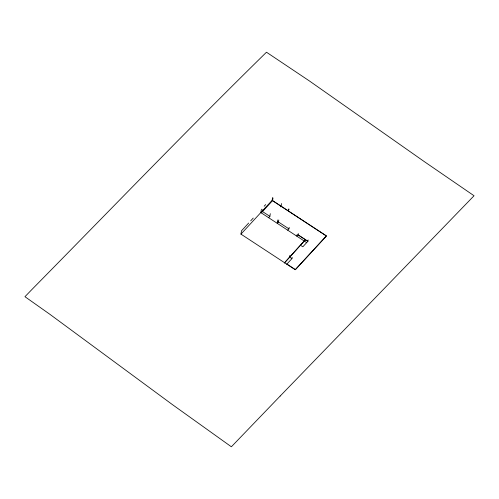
<?xml version="1.0" encoding="UTF-8"?>
<svg xmlns="http://www.w3.org/2000/svg" width="499" height="499" viewBox="0 0 499 499"><rect width="100%" height="100%" fill="white"/><g stroke="black" fill="none" stroke-linecap="round" stroke-linejoin="round"><path stroke-width="0.75" d="M268.655 217.707L269.884 216.373L270.302 213.672M272.61 197.61L272.136 200.311L326.502 235.946L295.308 269.766L240.942 234.125L241.535 230.75L248.664 223.047M261.42 209.193L260.846 212.443L261.283 212.873L306.673 242.626M261.526 211.526L261.283 212.873L272.535 200.679L273.009 197.978M262.873 209.518L262.511 211.545L269.884 216.373M277.812 219.984L277.226 223.321L278.454 221.993L278.804 219.99M281.018 206.237L281.492 203.536M288.827 209.1L288.472 211.127L288.89 209.031M287.705 230.195L288.933 228.86L289.195 227.376M289.8 255.507L289.526 257.035L291.927 258.607L286.788 264.183M291.927 258.607L292.164 257.266M297.073 234.68L296.811 236.164L298.04 234.829L307.902 241.291L302.837 246.787L300.435 245.209M298.271 233.532L298.034 234.873L307.889 241.354L308.139 239.944M305.444 239.682L284.318 263.029L305.432 239.726M250.698 220.845L253.243 218.057M264.158 206.224L265.674 204.584M240.942 234.125L272.136 200.311M280.507 206.854L281.112 206.193M278.567 221.325L277.195 222.56M272.535 200.679L326.346 235.952L295.339 269.566L286.913 264.046M278.454 221.993L288.933 228.86M280.176 396.05L231.368 446.786L172.548 404.701L49.869 314.295L24.95 296.693L32.915 288.478C110.603 209.561 187.418 129.765 266.472 52.214L309.442 80.975L424.618 161.832L474.05 195.751L280.176 396.05"/></g></svg>
